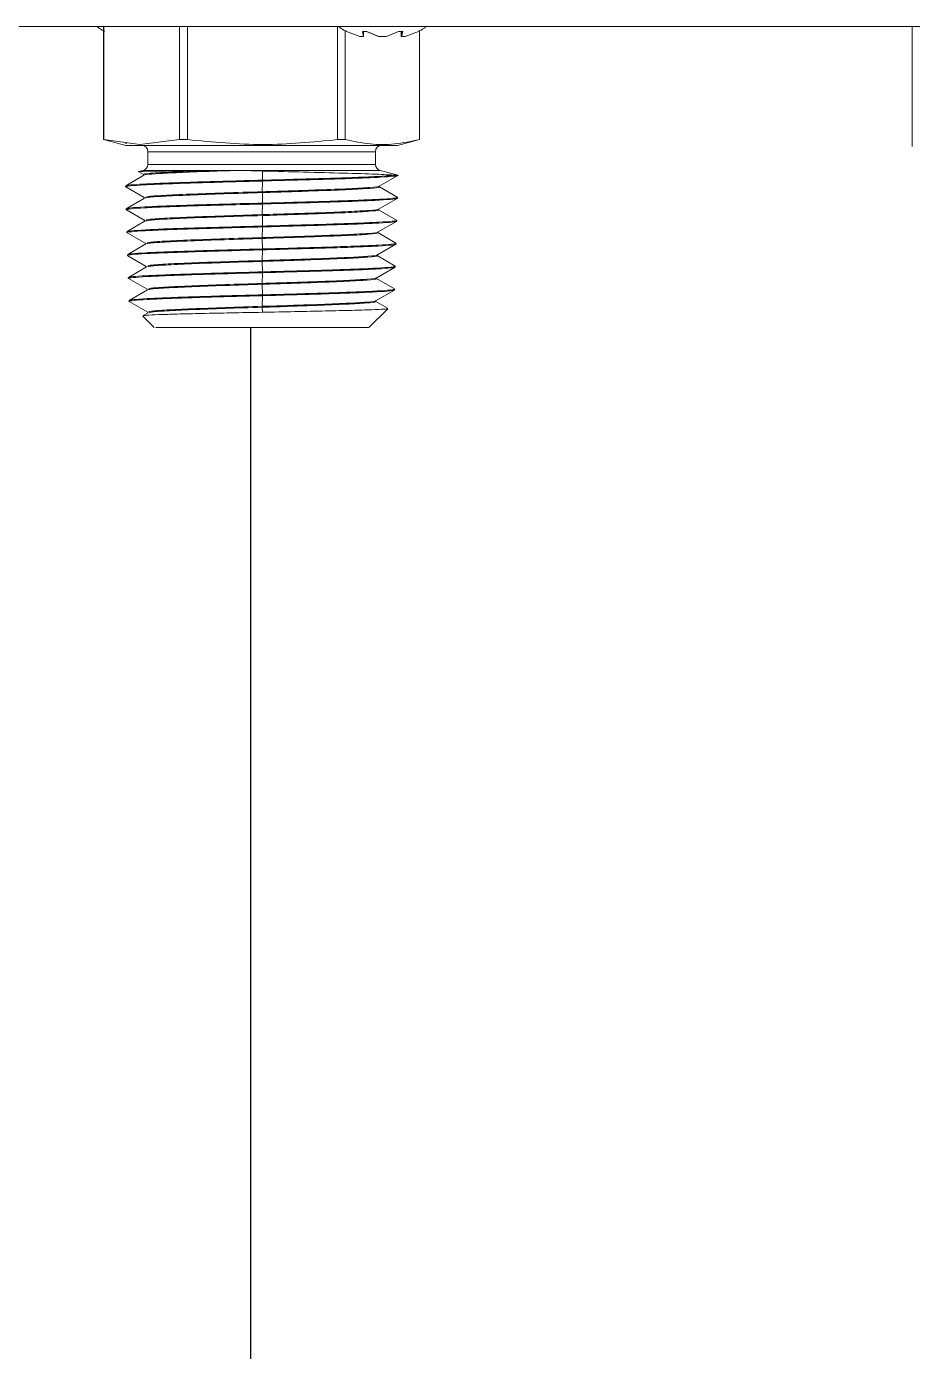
# Model space of a CAD drawing. Header units: millimetres. Extents: x -212361 to 39086, y -42 to 136893.
# Drawn here: x -96429.8 to -96221.5, y 73839.9 to 74151.4 of the extents above; entities that cross this region are included whole.
import ezdxf

# ---------------------------------------------------------------- set-up
doc = ezdxf.new("R2010")
doc.units = ezdxf.units.MM
doc.header["$LTSCALE"] = 25
doc.linetypes.add('schedules_symbols_notes$0$DCW', pattern=[1.5, 1, -0.2, 0.1, -0.2])
doc.layers.add('schedules_symbols_notes$0$M-EQUIPMENT', color=3, linetype='Continuous')
doc.layers.add('schedules_symbols_notes$0$P-DOMW-DCW', color=1, linetype='schedules_symbols_notes$0$DCW')

# ---------------------------------------------------------------- blocks, each defined once
blk = doc.blocks.new('schedules_symbols_notes$0$b')
at = {"linetype": 'ByBlock', "lineweight": 15}
for p, q in [((307.579, 8300.51), (354.534, 8300.51)), ((337.135, 8300.51), (337.135, 8299.463)), ((337.136, 8299.463), (337.136, 8300.51)), ((337.837, 8300.51), (337.837, 8299.463)), ((337.91, 8299.463), (337.91, 8300.51)), ((339.299, 8300.51), (339.299, 8299.463)), ((339.371, 8299.463), (339.371, 8300.47)), ((339.381, 8300.463), (339.382, 8300.463)), ((339.505, 8300.416), (339.382, 8300.463)), ((339.382, 8300.463), (339.506, 8300.416)), ((339.506, 8300.416), (339.541, 8300.416)), ((339.541, 8300.416), (339.53, 8300.463)), ((339.53, 8300.463), (339.571, 8300.463)), ((339.541, 8300.463), (339.541, 8300.416)), ((339.679, 8300.416), (339.567, 8300.463)), ((339.571, 8300.463), (339.682, 8300.416)), ((339.682, 8300.416), (339.752, 8300.416)), ((339.752, 8300.416), (339.864, 8300.463)), ((339.864, 8300.463), (339.904, 8300.463)), ((339.89, 8300.463), (339.89, 8300.416)), ((339.89, 8300.416), (339.892, 8300.423)), ((339.904, 8300.463), (339.892, 8300.416)), ((339.892, 8300.463), (339.892, 8300.416)), ((339.892, 8300.416), (339.926, 8300.416)), ((339.926, 8300.416), (340.049, 8300.463)), ((340.049, 8300.463), (340.05, 8300.463)), ((340.059, 8299.463), (340.059, 8300.472)), ((340.059, 8300.472), (340.059, 8299.463)), ((344.618, 8300.51), (344.618, 8299.436)), ((337.135, 8299.463), (337.34, 8299.408)), ((337.136, 8299.463), (337.135, 8299.463)), ((337.471, 8299.416), (337.136, 8299.463)), ((337.837, 8299.463), (337.471, 8299.416)), ((337.837, 8299.463), (337.91, 8299.463)), ((339.299, 8299.463), (339.371, 8299.463)), ((339.854, 8299.408), (340.059, 8299.463)), ((340.059, 8299.463), (340.059, 8299.463)), ((344.618, 8299.436), (344.62, 8299.397)), ((337.337, 8299.427), (337.348, 8299.425)), ((337.544, 8299.35), (337.544, 8299.233)), ((337.676, 8299.35), (337.544, 8299.35)), ((339.65, 8299.35), (337.676, 8299.35)), ((338.589, 8299.408), (338.596, 8299.408)), ((338.596, 8299.408), (338.972, 8299.408)), ((338.972, 8299.408), (339.164, 8299.409)), ((339.65, 8299.233), (339.65, 8299.35)), ((337.544, 8299.233), (338.603, 8299.233)), ((338.603, 8299.233), (339.65, 8299.233)), ((337.506, 8299.133), (337.339, 8299.035)), ((337.501, 8299.176), (337.459, 8299.166)), ((337.461, 8299.163), (337.504, 8299.138)), ((338.08, 8299.176), (337.501, 8299.176)), ((337.504, 8299.139), (337.504, 8299.132)), ((338.133, 8299.177), (338.08, 8299.176)), ((338.382, 8299.177), (338.133, 8299.177)), ((338.401, 8299.176), (338.382, 8299.177)), ((338.401, 8299.176), (338.604, 8299.171)), ((339.694, 8299.176), (338.401, 8299.176)), ((338.603, 8298.98), (338.605, 8299.079)), ((338.604, 8299.171), (338.605, 8299.087)), ((338.605, 8299.087), (338.605, 8299.079)), ((339.684, 8299.03), (339.859, 8299.13)), ((339.86, 8299.133), (339.694, 8299.176)), ((339.835, 8299.133), (339.855, 8299.133)), ((337.337, 8299.034), (337.36, 8299.029)), ((337.339, 8299.024), (337.511, 8298.926)), ((338.604, 8298.874), (338.604, 8298.972)), ((339.687, 8299.024), (339.687, 8299.032)), ((339.852, 8298.929), (339.687, 8299.025)), ((337.344, 8298.821), (337.367, 8298.816)), ((337.513, 8298.921), (337.345, 8298.823)), ((337.51, 8298.926), (337.511, 8298.919)), ((338.603, 8298.768), (338.604, 8298.866)), ((338.604, 8298.866), (338.604, 8298.874)), ((339.678, 8298.818), (339.852, 8298.918)), ((337.346, 8298.812), (337.517, 8298.713)), ((337.52, 8298.709), (337.352, 8298.611)), ((337.517, 8298.714), (337.517, 8298.707)), ((338.604, 8298.662), (338.604, 8298.759)), ((339.671, 8298.606), (339.845, 8298.705)), ((339.68, 8298.812), (339.68, 8298.82)), ((339.846, 8298.717), (339.68, 8298.813)), ((337.351, 8298.609), (337.373, 8298.604)), ((337.352, 8298.599), (337.524, 8298.501)), ((338.603, 8298.555), (338.604, 8298.654)), ((338.604, 8298.654), (338.604, 8298.662)), ((339.674, 8298.6), (339.674, 8298.608)), ((339.839, 8298.504), (339.674, 8298.601)), ((337.527, 8298.496), (337.359, 8298.398)), ((337.524, 8298.502), (337.524, 8298.495)), ((338.604, 8298.45), (338.603, 8298.547)), ((339.665, 8298.393), (339.839, 8298.493)), ((337.357, 8298.397), (337.38, 8298.392)), ((337.359, 8298.387), (337.53, 8298.289)), ((338.603, 8298.343), (338.604, 8298.442)), ((338.604, 8298.238), (338.603, 8298.335)), ((338.604, 8298.442), (338.604, 8298.45)), ((339.667, 8298.387), (339.667, 8298.396)), ((339.832, 8298.292), (339.667, 8298.389)), ((337.533, 8298.284), (337.365, 8298.186)), ((337.53, 8298.289), (337.531, 8298.283)), ((338.603, 8298.131), (338.604, 8298.23)), ((338.604, 8298.23), (338.604, 8298.238)), ((339.658, 8298.181), (339.832, 8298.281)), ((337.364, 8298.185), (337.387, 8298.18)), ((337.365, 8298.175), (337.537, 8298.077)), ((338.604, 8298.025), (338.603, 8298.123)), ((339.66, 8298.175), (339.661, 8298.183)), ((339.826, 8298.08), (339.66, 8298.177)), ((337.37, 8297.972), (337.391, 8297.968)), ((337.54, 8298.072), (337.372, 8297.974)), ((337.372, 8297.963), (337.544, 8297.864)), ((337.537, 8298.077), (337.537, 8298.07)), ((338.603, 8297.919), (338.604, 8298.017)), ((338.604, 8298.017), (338.604, 8298.025)), ((339.651, 8297.969), (339.826, 8298.069)), ((339.654, 8297.963), (339.654, 8297.971)), ((339.762, 8297.901), (339.654, 8297.964)), ((337.546, 8297.859), (337.5, 8297.833)), ((337.544, 8297.865), (337.544, 8297.858)), ((338.604, 8297.864), (338.603, 8297.91)), ((339.591, 8297.724), (339.764, 8297.896)), ((339.761, 8297.899), (339.766, 8297.899)), ((337.497, 8297.83), (337.5, 8297.83)), ((337.498, 8297.828), (337.603, 8297.724))]:
    blk.add_line(p, q, dxfattribs=at)
for centre, start, end in [((337.486, 8299.35), 0, 90), ((339.709, 8299.35), 90, 180), ((337.486, 8299.233), 284.6901, 0), ((339.709, 8299.233), 180, 255.3099)]:
    blk.add_arc(centre, 0.0585, start, end, dxfattribs=at)
for points, knots in [([(337.075, 8300.51), (337.089, 8300.497), (337.111, 8300.479), (337.137, 8300.469), (337.146, 8300.465)], [0, 0, 0, 0, 0.671292, 1, 1, 1, 1]), ([(339.312, 8300.51), (339.326, 8300.497), (339.348, 8300.479), (339.374, 8300.469), (339.383, 8300.465)], [0, 0, 0, 0, 0.671292, 1, 1, 1, 1]), ([(340.048, 8300.466), (340.065, 8300.473), (340.092, 8300.484), (340.113, 8300.503), (340.121, 8300.51)], [0, 0, 0, 0, 0.6524639, 1, 1, 1, 1]), ([(339.299, 8299.463), (339.07, 8299.44), (338.607, 8299.393), (338.144, 8299.44), (337.91, 8299.463)], [0, 0, 0, 0, 0.495712, 1, 1, 1, 1]), ([(340.059, 8299.463), (339.982, 8299.447), (339.83, 8299.414), (339.6, 8299.414), (339.449, 8299.447), (339.371, 8299.463)], [0, 0, 0, 0, 0.337293, 0.662782, 1, 1, 1, 1]), ([(337.345, 8299.409), (337.345, 8299.409), (337.343, 8299.409), (337.391, 8299.409), (337.462, 8299.409), (337.497, 8299.409)], [0, 0, 0, 0, 0.223699, 0.611849, 1, 1, 1, 1]), ([(337.497, 8299.409), (337.541, 8299.409), (337.629, 8299.409), (337.809, 8299.409), (338.017, 8299.409), (338.248, 8299.409), (338.492, 8299.409), (338.74, 8299.409), (338.983, 8299.409), (339.21, 8299.409), (339.415, 8299.409), (339.587, 8299.409), (339.723, 8299.409), (339.812, 8299.409), (339.855, 8299.409), (339.85, 8299.409), (339.849, 8299.409)], [0, 0, 0, 0, 0.074495, 0.148991, 0.223486, 0.297981, 0.372476, 0.446971, 0.521467, 0.595962, 0.670457, 0.744952, 0.819447, 0.893943, 0.968438, 1, 1, 1, 1]), ([(338.605, 8299.079), (338.494, 8299.076), (338.275, 8299.07), (337.966, 8299.061), (337.702, 8299.052), (337.496, 8299.043), (337.375, 8299.034), (337.324, 8299.029), (337.338, 8299.025), (337.339, 8299.025)], [0, 0, 0, 0, 0.1661, 0.332021, 0.497811, 0.663599, 0.82952, 0.995624, 1, 1, 1, 1]), ([(338.605, 8299.087), (338.494, 8299.084), (338.274, 8299.078), (337.967, 8299.069), (337.701, 8299.06), (337.499, 8299.051), (337.37, 8299.043), (337.352, 8299.038), (337.344, 8299.035)], [0, 0, 0, 0, 0.171309, 0.342433, 0.513422, 0.684409, 0.855533, 1, 1, 1, 1]), ([(337.462, 8299.165), (337.46, 8299.165), (337.447, 8299.166), (337.49, 8299.168), (337.576, 8299.17), (337.618, 8299.17)], [0, 0, 0, 0, 0.070482, 0.537357, 1, 1, 1, 1]), ([(338.133, 8299.177), (338.046, 8299.174), (337.872, 8299.168), (337.672, 8299.158), (337.547, 8299.149), (337.494, 8299.143), (337.507, 8299.139), (337.508, 8299.139)], [0, 0, 0, 0, 0.242625, 0.485186, 0.727682, 0.970114, 1, 1, 1, 1]), ([(337.517, 8299.133), (337.516, 8299.134), (337.511, 8299.138), (337.606, 8299.146), (337.794, 8299.156), (338.061, 8299.167), (338.275, 8299.174), (338.382, 8299.177)], [0, 0, 0, 0, 0.074995, 0.306145, 0.537362, 0.768647, 1, 1, 1, 1]), ([(337.618, 8299.17), (337.68, 8299.171), (337.803, 8299.173), (337.988, 8299.175), (338.08, 8299.176)], [0, 0, 0, 0, 0.502572, 1, 1, 1, 1]), ([(338.604, 8299.171), (338.734, 8299.168), (338.999, 8299.161), (339.369, 8299.152), (339.677, 8299.142), (339.782, 8299.136), (339.835, 8299.133)], [0, 0, 0, 0, 0.2385551, 0.4847384, 0.7385528, 1, 1, 1, 1]), ([(339.835, 8299.133), (339.801, 8299.13), (339.732, 8299.123), (339.514, 8299.114), (339.243, 8299.104), (338.935, 8299.096), (338.715, 8299.09), (338.605, 8299.087)], [0, 0, 0, 0, 0.212293, 0.424552, 0.615905, 0.807713, 1, 1, 1, 1]), ([(338.605, 8299.079), (338.715, 8299.082), (338.935, 8299.088), (339.243, 8299.096), (339.505, 8299.105), (339.706, 8299.114), (339.832, 8299.123), (339.863, 8299.129), (339.86, 8299.132), (339.859, 8299.133)], [0, 0, 0, 0, 0.163683, 0.326959, 0.489848, 0.652536, 0.815226, 0.978117, 1, 1, 1, 1]), ([(338.603, 8298.98), (338.484, 8298.976), (338.244, 8298.969), (337.922, 8298.957), (337.677, 8298.946), (337.53, 8298.936), (337.523, 8298.929), (337.521, 8298.927)], [0, 0, 0, 0, 0.20953, 0.418994, 0.62839, 0.83772, 1, 1, 1, 1]), ([(337.526, 8298.92), (337.529, 8298.923), (337.536, 8298.929), (337.678, 8298.938), (337.922, 8298.949), (338.245, 8298.961), (338.484, 8298.968), (338.604, 8298.972)], [0, 0, 0, 0, 0.132032, 0.34892, 0.565877, 0.782904, 1, 1, 1, 1]), ([(339.125, 8298.997), (339.042, 8298.994), (338.877, 8298.988), (338.695, 8298.983), (338.603, 8298.98)], [0, 0, 0, 0, 0.50006, 1, 1, 1, 1]), ([(338.604, 8298.972), (338.695, 8298.975), (338.877, 8298.98), (339.042, 8298.986), (339.125, 8298.989)], [0, 0, 0, 0, 0.4999398, 1, 1, 1, 1]), ([(339.682, 8299.031), (339.683, 8299.031), (339.695, 8299.027), (339.608, 8299.019), (339.425, 8299.008), (339.225, 8299), (339.125, 8298.997)], [0, 0, 0, 0, 0.019327, 0.346322, 0.673213, 1, 1, 1, 1]), ([(339.125, 8298.989), (339.224, 8298.992), (339.424, 8299), (339.61, 8299.011), (339.697, 8299.019), (339.68, 8299.024), (339.677, 8299.025)], [0, 0, 0, 0, 0.31004, 0.620178, 0.930416, 1, 1, 1, 1]), ([(338.604, 8298.866), (338.495, 8298.863), (338.276, 8298.858), (337.97, 8298.849), (337.707, 8298.84), (337.502, 8298.831), (337.381, 8298.822), (337.331, 8298.816), (337.345, 8298.813), (337.345, 8298.813)], [0, 0, 0, 0, 0.166101, 0.332023, 0.497814, 0.663604, 0.829525, 0.995631, 1, 1, 1, 1]), ([(338.604, 8298.874), (338.495, 8298.872), (338.276, 8298.866), (337.97, 8298.857), (337.706, 8298.848), (337.505, 8298.839), (337.376, 8298.831), (337.359, 8298.825), (337.351, 8298.823)], [0, 0, 0, 0, 0.171339, 0.342493, 0.513511, 0.684528, 0.855681, 1, 1, 1, 1]), ([(339.847, 8298.929), (339.849, 8298.928), (339.869, 8298.925), (339.822, 8298.919), (339.703, 8298.91), (339.501, 8298.901), (339.239, 8298.892), (338.934, 8298.883), (338.714, 8298.877), (338.604, 8298.874)], [0, 0, 0, 0, 0.025557, 0.188124, 0.350515, 0.512777, 0.675038, 0.837428, 1, 1, 1, 1]), ([(339.837, 8298.923), (339.844, 8298.922), (339.869, 8298.918), (339.823, 8298.911), (339.702, 8298.902), (339.501, 8298.893), (339.239, 8298.884), (338.933, 8298.875), (338.714, 8298.869), (338.604, 8298.866)], [0, 0, 0, 0, 0.056287, 0.213728, 0.370998, 0.528142, 0.685286, 0.842555, 1, 1, 1, 1]), ([(338.603, 8298.768), (338.484, 8298.764), (338.246, 8298.756), (337.926, 8298.745), (337.683, 8298.734), (337.536, 8298.724), (337.53, 8298.717), (337.527, 8298.714)], [0, 0, 0, 0, 0.209531, 0.418995, 0.628392, 0.837721, 1, 1, 1, 1]), ([(337.533, 8298.708), (337.536, 8298.71), (337.542, 8298.716), (337.684, 8298.726), (337.926, 8298.737), (338.247, 8298.748), (338.485, 8298.756), (338.604, 8298.759)], [0, 0, 0, 0, 0.1318324, 0.3487697, 0.5657771, 0.7828535, 1, 1, 1, 1]), ([(339.121, 8298.784), (339.039, 8298.782), (338.875, 8298.776), (338.694, 8298.77), (338.603, 8298.768)], [0, 0, 0, 0, 0.500061, 1, 1, 1, 1]), ([(338.604, 8298.759), (338.694, 8298.762), (338.875, 8298.768), (339.039, 8298.774), (339.121, 8298.776)], [0, 0, 0, 0, 0.499939, 1, 1, 1, 1]), ([(339.84, 8298.717), (339.843, 8298.716), (339.862, 8298.713), (339.815, 8298.706), (339.697, 8298.698), (339.496, 8298.689), (339.236, 8298.68), (338.932, 8298.671), (338.714, 8298.665), (338.604, 8298.662)], [0, 0, 0, 0, 0.025718, 0.188259, 0.350623, 0.512858, 0.675092, 0.837456, 1, 1, 1, 1]), ([(339.831, 8298.71), (339.837, 8298.709), (339.862, 8298.705), (339.816, 8298.698), (339.696, 8298.69), (339.496, 8298.681), (339.236, 8298.672), (338.932, 8298.663), (338.714, 8298.657), (338.604, 8298.654)], [0, 0, 0, 0, 0.056532, 0.213932, 0.371161, 0.528265, 0.685368, 0.842597, 1, 1, 1, 1]), ([(339.676, 8298.819), (339.676, 8298.818), (339.689, 8298.814), (339.602, 8298.807), (339.42, 8298.796), (339.221, 8298.788), (339.121, 8298.784)], [0, 0, 0, 0, 0.018917, 0.346049, 0.673077, 1, 1, 1, 1]), ([(339.121, 8298.776), (339.221, 8298.78), (339.419, 8298.787), (339.604, 8298.799), (339.69, 8298.807), (339.673, 8298.811), (339.67, 8298.812)], [0, 0, 0, 0, 0.310035, 0.620169, 0.930403, 1, 1, 1, 1]), ([(338.604, 8298.654), (338.496, 8298.651), (338.278, 8298.645), (337.973, 8298.636), (337.712, 8298.628), (337.508, 8298.619), (337.388, 8298.61), (337.337, 8298.604), (337.352, 8298.601), (337.352, 8298.601)], [0, 0, 0, 0, 0.166103, 0.332026, 0.497818, 0.663609, 0.829531, 0.995637, 1, 1, 1, 1]), ([(338.604, 8298.662), (338.495, 8298.659), (338.278, 8298.653), (337.973, 8298.645), (337.711, 8298.636), (337.511, 8298.627), (337.383, 8298.618), (337.366, 8298.613), (337.358, 8298.611)], [0, 0, 0, 0, 0.171369, 0.342553, 0.513601, 0.684648, 0.855831, 1, 1, 1, 1]), ([(339.669, 8298.606), (339.67, 8298.606), (339.682, 8298.602), (339.596, 8298.594), (339.415, 8298.583), (339.217, 8298.576), (339.118, 8298.572)], [0, 0, 0, 0, 0.018591, 0.345833, 0.672969, 1, 1, 1, 1]), ([(339.118, 8298.564), (339.217, 8298.568), (339.414, 8298.575), (339.598, 8298.586), (339.683, 8298.595), (339.667, 8298.599), (339.663, 8298.6)], [0, 0, 0, 0, 0.31003, 0.62016, 0.93039, 1, 1, 1, 1]), ([(338.603, 8298.555), (338.485, 8298.552), (338.248, 8298.544), (337.93, 8298.533), (337.688, 8298.522), (337.542, 8298.512), (337.536, 8298.505), (337.534, 8298.502)], [0, 0, 0, 0, 0.2095317, 0.4189963, 0.6283929, 0.8377219, 1, 1, 1, 1]), ([(337.539, 8298.496), (337.542, 8298.498), (337.549, 8298.504), (337.689, 8298.514), (337.93, 8298.525), (338.249, 8298.536), (338.485, 8298.543), (338.603, 8298.547)], [0, 0, 0, 0, 0.131631, 0.348618, 0.565675, 0.782802, 1, 1, 1, 1]), ([(339.118, 8298.572), (339.037, 8298.569), (338.873, 8298.564), (338.693, 8298.558), (338.603, 8298.555)], [0, 0, 0, 0, 0.500061, 1, 1, 1, 1]), ([(338.603, 8298.547), (338.693, 8298.55), (338.873, 8298.556), (339.037, 8298.561), (339.118, 8298.564)], [0, 0, 0, 0, 0.499938, 1, 1, 1, 1]), ([(339.833, 8298.504), (339.836, 8298.504), (339.855, 8298.501), (339.809, 8298.494), (339.691, 8298.485), (339.491, 8298.477), (339.233, 8298.468), (338.93, 8298.459), (338.713, 8298.453), (338.604, 8298.45)], [0, 0, 0, 0, 0.02588, 0.188394, 0.350731, 0.512939, 0.675146, 0.837483, 1, 1, 1, 1]), ([(339.824, 8298.498), (339.831, 8298.497), (339.855, 8298.493), (339.81, 8298.486), (339.691, 8298.477), (339.491, 8298.468), (339.232, 8298.46), (338.93, 8298.451), (338.713, 8298.445), (338.604, 8298.442)], [0, 0, 0, 0, 0.056779, 0.214138, 0.371326, 0.528388, 0.68545, 0.842638, 1, 1, 1, 1]), ([(338.604, 8298.442), (338.496, 8298.439), (338.28, 8298.433), (337.976, 8298.424), (337.716, 8298.415), (337.513, 8298.407), (337.394, 8298.398), (337.344, 8298.392), (337.358, 8298.389), (337.358, 8298.389)], [0, 0, 0, 0, 0.166104, 0.332028, 0.497821, 0.663613, 0.829537, 0.995645, 1, 1, 1, 1]), ([(338.604, 8298.45), (338.496, 8298.447), (338.279, 8298.441), (337.976, 8298.432), (337.715, 8298.423), (337.516, 8298.415), (337.389, 8298.406), (337.372, 8298.401), (337.364, 8298.398)], [0, 0, 0, 0, 0.171399, 0.342614, 0.513692, 0.68477, 0.855983, 1, 1, 1, 1]), ([(338.603, 8298.343), (338.486, 8298.339), (338.251, 8298.332), (337.934, 8298.321), (337.694, 8298.31), (337.549, 8298.299), (337.543, 8298.293), (337.54, 8298.29)], [0, 0, 0, 0, 0.209533, 0.418998, 0.628394, 0.837723, 1, 1, 1, 1]), ([(337.546, 8298.284), (337.549, 8298.286), (337.555, 8298.292), (337.695, 8298.301), (337.934, 8298.313), (338.251, 8298.324), (338.486, 8298.331), (338.603, 8298.335)], [0, 0, 0, 0, 0.131427, 0.348464, 0.565572, 0.782751, 1, 1, 1, 1]), ([(339.115, 8298.36), (339.034, 8298.357), (338.872, 8298.351), (338.693, 8298.346), (338.603, 8298.343)], [0, 0, 0, 0, 0.500063, 1, 1, 1, 1]), ([(338.603, 8298.335), (338.693, 8298.338), (338.872, 8298.343), (339.034, 8298.349), (339.115, 8298.352)], [0, 0, 0, 0, 0.499938, 1, 1, 1, 1]), ([(339.662, 8298.394), (339.663, 8298.394), (339.675, 8298.39), (339.59, 8298.382), (339.41, 8298.371), (339.213, 8298.364), (339.115, 8298.36)], [0, 0, 0, 0, 0.018262, 0.345614, 0.672861, 1, 1, 1, 1]), ([(339.115, 8298.352), (339.213, 8298.356), (339.409, 8298.363), (339.592, 8298.374), (339.677, 8298.382), (339.66, 8298.387), (339.657, 8298.388)], [0, 0, 0, 0, 0.310025, 0.62015, 0.930376, 1, 1, 1, 1]), ([(338.604, 8298.23), (338.496, 8298.227), (338.281, 8298.221), (337.978, 8298.212), (337.719, 8298.203), (337.517, 8298.194), (337.4, 8298.185), (337.35, 8298.179), (337.364, 8298.176), (337.365, 8298.176)], [0, 0, 0, 0, 0.166377, 0.332704, 0.499031, 0.665411, 0.831706, 0.997592, 1, 1, 1, 1]), ([(338.604, 8298.238), (338.496, 8298.235), (338.28, 8298.229), (337.978, 8298.22), (337.718, 8298.211), (337.52, 8298.202), (337.395, 8298.194), (337.379, 8298.189), (337.371, 8298.186)], [0, 0, 0, 0, 0.171715, 0.343379, 0.515042, 0.68676, 0.858391, 1, 1, 1, 1]), ([(339.826, 8298.292), (339.829, 8298.292), (339.848, 8298.288), (339.802, 8298.282), (339.685, 8298.273), (339.486, 8298.264), (339.229, 8298.255), (338.928, 8298.247), (338.712, 8298.241), (338.604, 8298.238)], [0, 0, 0, 0, 0.027968, 0.189845, 0.351523, 0.513199, 0.675075, 0.837335, 1, 1, 1, 1]), ([(339.818, 8298.286), (339.824, 8298.285), (339.848, 8298.281), (339.803, 8298.274), (339.684, 8298.265), (339.486, 8298.256), (339.229, 8298.247), (338.928, 8298.239), (338.712, 8298.233), (338.604, 8298.23)], [0, 0, 0, 0, 0.058318, 0.215141, 0.371771, 0.528399, 0.68522, 0.842414, 1, 1, 1, 1]), ([(338.603, 8298.131), (338.486, 8298.127), (338.253, 8298.12), (337.939, 8298.108), (337.699, 8298.097), (337.555, 8298.087), (337.55, 8298.08), (337.547, 8298.077)], [0, 0, 0, 0, 0.209534, 0.418999, 0.628395, 0.837724, 1, 1, 1, 1]), ([(337.553, 8298.071), (337.555, 8298.074), (337.562, 8298.08), (337.7, 8298.089), (337.939, 8298.1), (338.253, 8298.112), (338.487, 8298.119), (338.603, 8298.123)], [0, 0, 0, 0, 0.131219, 0.3483076, 0.5654675, 0.7826979, 1, 1, 1, 1]), ([(339.112, 8298.148), (339.031, 8298.145), (338.87, 8298.139), (338.692, 8298.134), (338.603, 8298.131)], [0, 0, 0, 0, 0.500061, 1, 1, 1, 1]), ([(338.603, 8298.123), (338.692, 8298.126), (338.87, 8298.131), (339.031, 8298.137), (339.112, 8298.14)], [0, 0, 0, 0, 0.499938, 1, 1, 1, 1]), ([(339.656, 8298.182), (339.657, 8298.182), (339.669, 8298.178), (339.584, 8298.17), (339.405, 8298.159), (339.209, 8298.151), (339.112, 8298.148)], [0, 0, 0, 0, 0.018017, 0.345451, 0.672779, 1, 1, 1, 1]), ([(339.112, 8298.14), (339.209, 8298.143), (339.404, 8298.151), (339.585, 8298.162), (339.67, 8298.17), (339.653, 8298.175), (339.65, 8298.176)], [0, 0, 0, 0, 0.310019, 0.620141, 0.930363, 1, 1, 1, 1]), ([(338.604, 8298.017), (338.497, 8298.014), (338.283, 8298.009), (337.983, 8298), (337.726, 8297.991), (337.525, 8297.982), (337.407, 8297.973), (337.358, 8297.967), (337.371, 8297.964), (337.372, 8297.964)], [0, 0, 0, 0, 0.166105, 0.332031, 0.497826, 0.66362, 0.829545, 0.995655, 1, 1, 1, 1]), ([(338.604, 8298.025), (338.497, 8298.022), (338.283, 8298.017), (337.983, 8298.008), (337.725, 8297.999), (337.528, 8297.99), (337.402, 8297.982), (337.385, 8297.976), (337.377, 8297.974)], [0, 0, 0, 0, 0.171461, 0.342737, 0.513877, 0.685017, 0.856292, 1, 1, 1, 1]), ([(339.82, 8298.08), (339.823, 8298.079), (339.842, 8298.076), (339.795, 8298.07), (339.679, 8298.061), (339.481, 8298.052), (339.226, 8298.043), (338.927, 8298.034), (338.712, 8298.028), (338.604, 8298.025)], [0, 0, 0, 0, 0.028134, 0.189983, 0.351633, 0.513283, 0.67513, 0.837363, 1, 1, 1, 1]), ([(339.811, 8298.074), (339.818, 8298.073), (339.842, 8298.069), (339.796, 8298.062), (339.678, 8298.053), (339.481, 8298.044), (339.226, 8298.035), (338.927, 8298.026), (338.712, 8298.02), (338.604, 8298.017)], [0, 0, 0, 0, 0.058574, 0.215354, 0.371941, 0.528527, 0.685306, 0.842457, 1, 1, 1, 1]), ([(339.649, 8297.969), (339.65, 8297.969), (339.662, 8297.965), (339.577, 8297.958), (339.4, 8297.947), (339.206, 8297.939), (339.109, 8297.935)], [0, 0, 0, 0, 0.017679, 0.345227, 0.672667, 1, 1, 1, 1]), ([(339.109, 8297.927), (339.205, 8297.931), (339.399, 8297.939), (339.579, 8297.95), (339.663, 8297.958), (339.647, 8297.962), (339.644, 8297.963)], [0, 0, 0, 0, 0.310014, 0.62013, 0.930349, 1, 1, 1, 1]), ([(338.604, 8297.864), (338.506, 8297.862), (338.311, 8297.858), (338.041, 8297.853), (337.81, 8297.847), (337.635, 8297.842), (337.523, 8297.836), (337.508, 8297.833), (337.501, 8297.831)], [0, 0, 0, 0, 0.1721786, 0.3435015, 0.5139702, 0.6835834, 0.8523415, 1, 1, 1, 1]), ([(338.603, 8297.919), (338.487, 8297.915), (338.255, 8297.907), (337.943, 8297.896), (337.705, 8297.885), (337.562, 8297.875), (337.556, 8297.868), (337.553, 8297.865)], [0, 0, 0, 0, 0.209534, 0.419, 0.628397, 0.837724, 1, 1, 1, 1]), ([(337.559, 8297.859), (337.562, 8297.861), (337.568, 8297.867), (337.706, 8297.877), (337.943, 8297.888), (338.255, 8297.899), (338.487, 8297.907), (338.603, 8297.91)], [0, 0, 0, 0, 0.131011, 0.348151, 0.565363, 0.782646, 1, 1, 1, 1]), ([(339.109, 8297.935), (339.029, 8297.933), (338.868, 8297.927), (338.692, 8297.921), (338.603, 8297.919)], [0, 0, 0, 0, 0.500063, 1, 1, 1, 1]), ([(338.603, 8297.91), (338.692, 8297.913), (338.868, 8297.919), (339.028, 8297.925), (339.109, 8297.927)], [0, 0, 0, 0, 0.499937, 1, 1, 1, 1]), ([(339.616, 8297.887), (339.559, 8297.885), (339.444, 8297.882), (339.194, 8297.876), (338.909, 8297.87), (338.705, 8297.866), (338.604, 8297.864)], [0, 0, 0, 0, 0.2519015, 0.5025359, 0.7519018, 1, 1, 1, 1]), ([(339.762, 8297.898), (339.757, 8297.896), (339.744, 8297.893), (339.66, 8297.889), (339.616, 8297.887)], [0, 0, 0, 0, 0.477309, 1, 1, 1, 1]), ([(337.617, 8297.724), (337.62, 8297.724), (337.625, 8297.724), (337.81, 8297.724), (338.112, 8297.724), (338.494, 8297.724), (338.888, 8297.724), (339.248, 8297.724), (339.398, 8297.724), (339.473, 8297.724)], [0, 0, 0, 0, 0.110218, 0.258515, 0.406812, 0.555109, 0.703406, 0.851703, 1, 1, 1, 1]), ([(339.473, 8297.724), (339.53, 8297.724), (339.603, 8297.724), (339.581, 8297.724), (339.577, 8297.724)], [0, 0, 0, 0, 0.795688, 1, 1, 1, 1])]:
    blk.add_open_spline(points, degree=3, knots=knots, dxfattribs=at)
blk = doc.blocks.new('schedules_symbols_notes')
at = {"layer": 'schedules_symbols_notes$0$P-DOMW-DCW'}
blk.add_line((-3794.374, 2916.562), (-3794.374, 2896.819), dxfattribs=at)
at = {"layer": 'schedules_symbols_notes$0$M-EQUIPMENT'}
blk.add_blockref('schedules_symbols_notes$0$b', (-4132.868, -5381.162), dxfattribs=at)

msp = doc.modelspace()

# ---------------------------------------------------------------- block references
at = {"xscale": 25.4, "yscale": 25.4, "zscale": 25.4}
msp.add_blockref('schedules_symbols_notes', (0, 0), dxfattribs=at)

doc.saveas('drawing.dxf')
